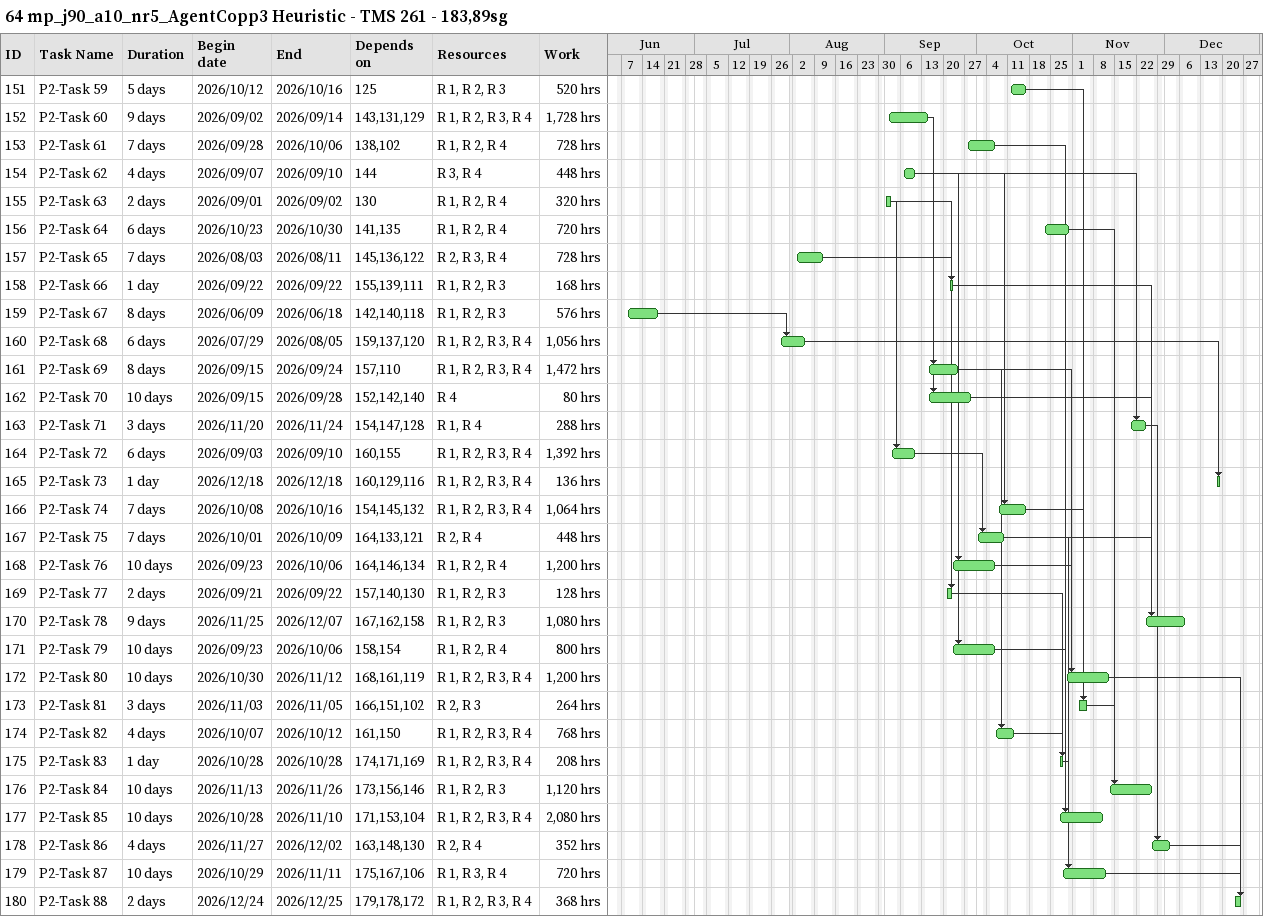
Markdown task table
64 mp_j90_a10_nr5_AgentCopp3 Heuristic - TMS 261 - 183,89sg

| ID | Task | Duration | Start | Finish | Predecessors | Resources | Work (h) |
|---|---|---|---|---|---|---|---|
| 151 | P2-Task 59 | 5d | 2026-10-12 | 2026-10-16 | 125 | R 1, R 2, R 3 | 520 |
| 152 | P2-Task 60 | 9d | 2026-09-02 | 2026-09-14 | 143, 131, 129 | R 1, R 2, R 3, R 4 | 1728 |
| 153 | P2-Task 61 | 7d | 2026-09-28 | 2026-10-06 | 138, 102 | R 1, R 2, R 4 | 728 |
| 154 | P2-Task 62 | 4d | 2026-09-07 | 2026-09-10 | 144 | R 3, R 4 | 448 |
| 155 | P2-Task 63 | 2d | 2026-09-01 | 2026-09-02 | 130 | R 1, R 2, R 4 | 320 |
| 156 | P2-Task 64 | 6d | 2026-10-23 | 2026-10-30 | 141, 135 | R 1, R 2, R 4 | 720 |
| 157 | P2-Task 65 | 7d | 2026-08-03 | 2026-08-11 | 145, 136, 122 | R 2, R 3, R 4 | 728 |
| 158 | P2-Task 66 | 1d | 2026-09-22 | 2026-09-22 | 155, 139, 111 | R 1, R 2, R 3 | 168 |
| 159 | P2-Task 67 | 8d | 2026-06-09 | 2026-06-18 | 142, 140, 118 | R 1, R 2, R 3 | 576 |
| 160 | P2-Task 68 | 6d | 2026-07-29 | 2026-08-05 | 159, 137, 120 | R 1, R 2, R 3, R 4 | 1056 |
| 161 | P2-Task 69 | 8d | 2026-09-15 | 2026-09-24 | 157, 110 | R 1, R 2, R 3, R 4 | 1472 |
| 162 | P2-Task 70 | 10d | 2026-09-15 | 2026-09-28 | 152, 142, 140 | R 4 | 80 |
| 163 | P2-Task 71 | 3d | 2026-11-20 | 2026-11-24 | 154, 147, 128 | R 1, R 4 | 288 |
| 164 | P2-Task 72 | 6d | 2026-09-03 | 2026-09-10 | 160, 155 | R 1, R 2, R 3, R 4 | 1392 |
| 165 | P2-Task 73 | 1d | 2026-12-18 | 2026-12-18 | 160, 129, 116 | R 1, R 2, R 3, R 4 | 136 |
| 166 | P2-Task 74 | 7d | 2026-10-08 | 2026-10-16 | 154, 145, 132 | R 1, R 2, R 3, R 4 | 1064 |
| 167 | P2-Task 75 | 7d | 2026-10-01 | 2026-10-09 | 164, 133, 121 | R 2, R 4 | 448 |
| 168 | P2-Task 76 | 10d | 2026-09-23 | 2026-10-06 | 164, 146, 134 | R 1, R 2, R 4 | 1200 |
| 169 | P2-Task 77 | 2d | 2026-09-21 | 2026-09-22 | 157, 140, 130 | R 1, R 2, R 3 | 128 |
| 170 | P2-Task 78 | 9d | 2026-11-25 | 2026-12-07 | 167, 162, 158 | R 1, R 2, R 3 | 1080 |
| 171 | P2-Task 79 | 10d | 2026-09-23 | 2026-10-06 | 158, 154 | R 1, R 2, R 4 | 800 |
| 172 | P2-Task 80 | 10d | 2026-10-30 | 2026-11-12 | 168, 161, 119 | R 1, R 2, R 3, R 4 | 1200 |
| 173 | P2-Task 81 | 3d | 2026-11-03 | 2026-11-05 | 166, 151, 102 | R 2, R 3 | 264 |
| 174 | P2-Task 82 | 4d | 2026-10-07 | 2026-10-12 | 161, 150 | R 1, R 2, R 3, R 4 | 768 |
| 175 | P2-Task 83 | 1d | 2026-10-28 | 2026-10-28 | 174, 171, 169 | R 1, R 2, R 3, R 4 | 208 |
| 176 | P2-Task 84 | 10d | 2026-11-13 | 2026-11-26 | 173, 156, 146 | R 1, R 2, R 3 | 1120 |
| 177 | P2-Task 85 | 10d | 2026-10-28 | 2026-11-10 | 171, 153, 104 | R 1, R 2, R 3, R 4 | 2080 |
| 178 | P2-Task 86 | 4d | 2026-11-27 | 2026-12-02 | 163, 148, 130 | R 2, R 4 | 352 |
| 179 | P2-Task 87 | 10d | 2026-10-29 | 2026-11-11 | 175, 167, 106 | R 1, R 3, R 4 | 720 |
| 180 | P2-Task 88 | 2d | 2026-12-24 | 2026-12-25 | 179, 178, 172 | R 1, R 2, R 3, R 4 | 368 |
